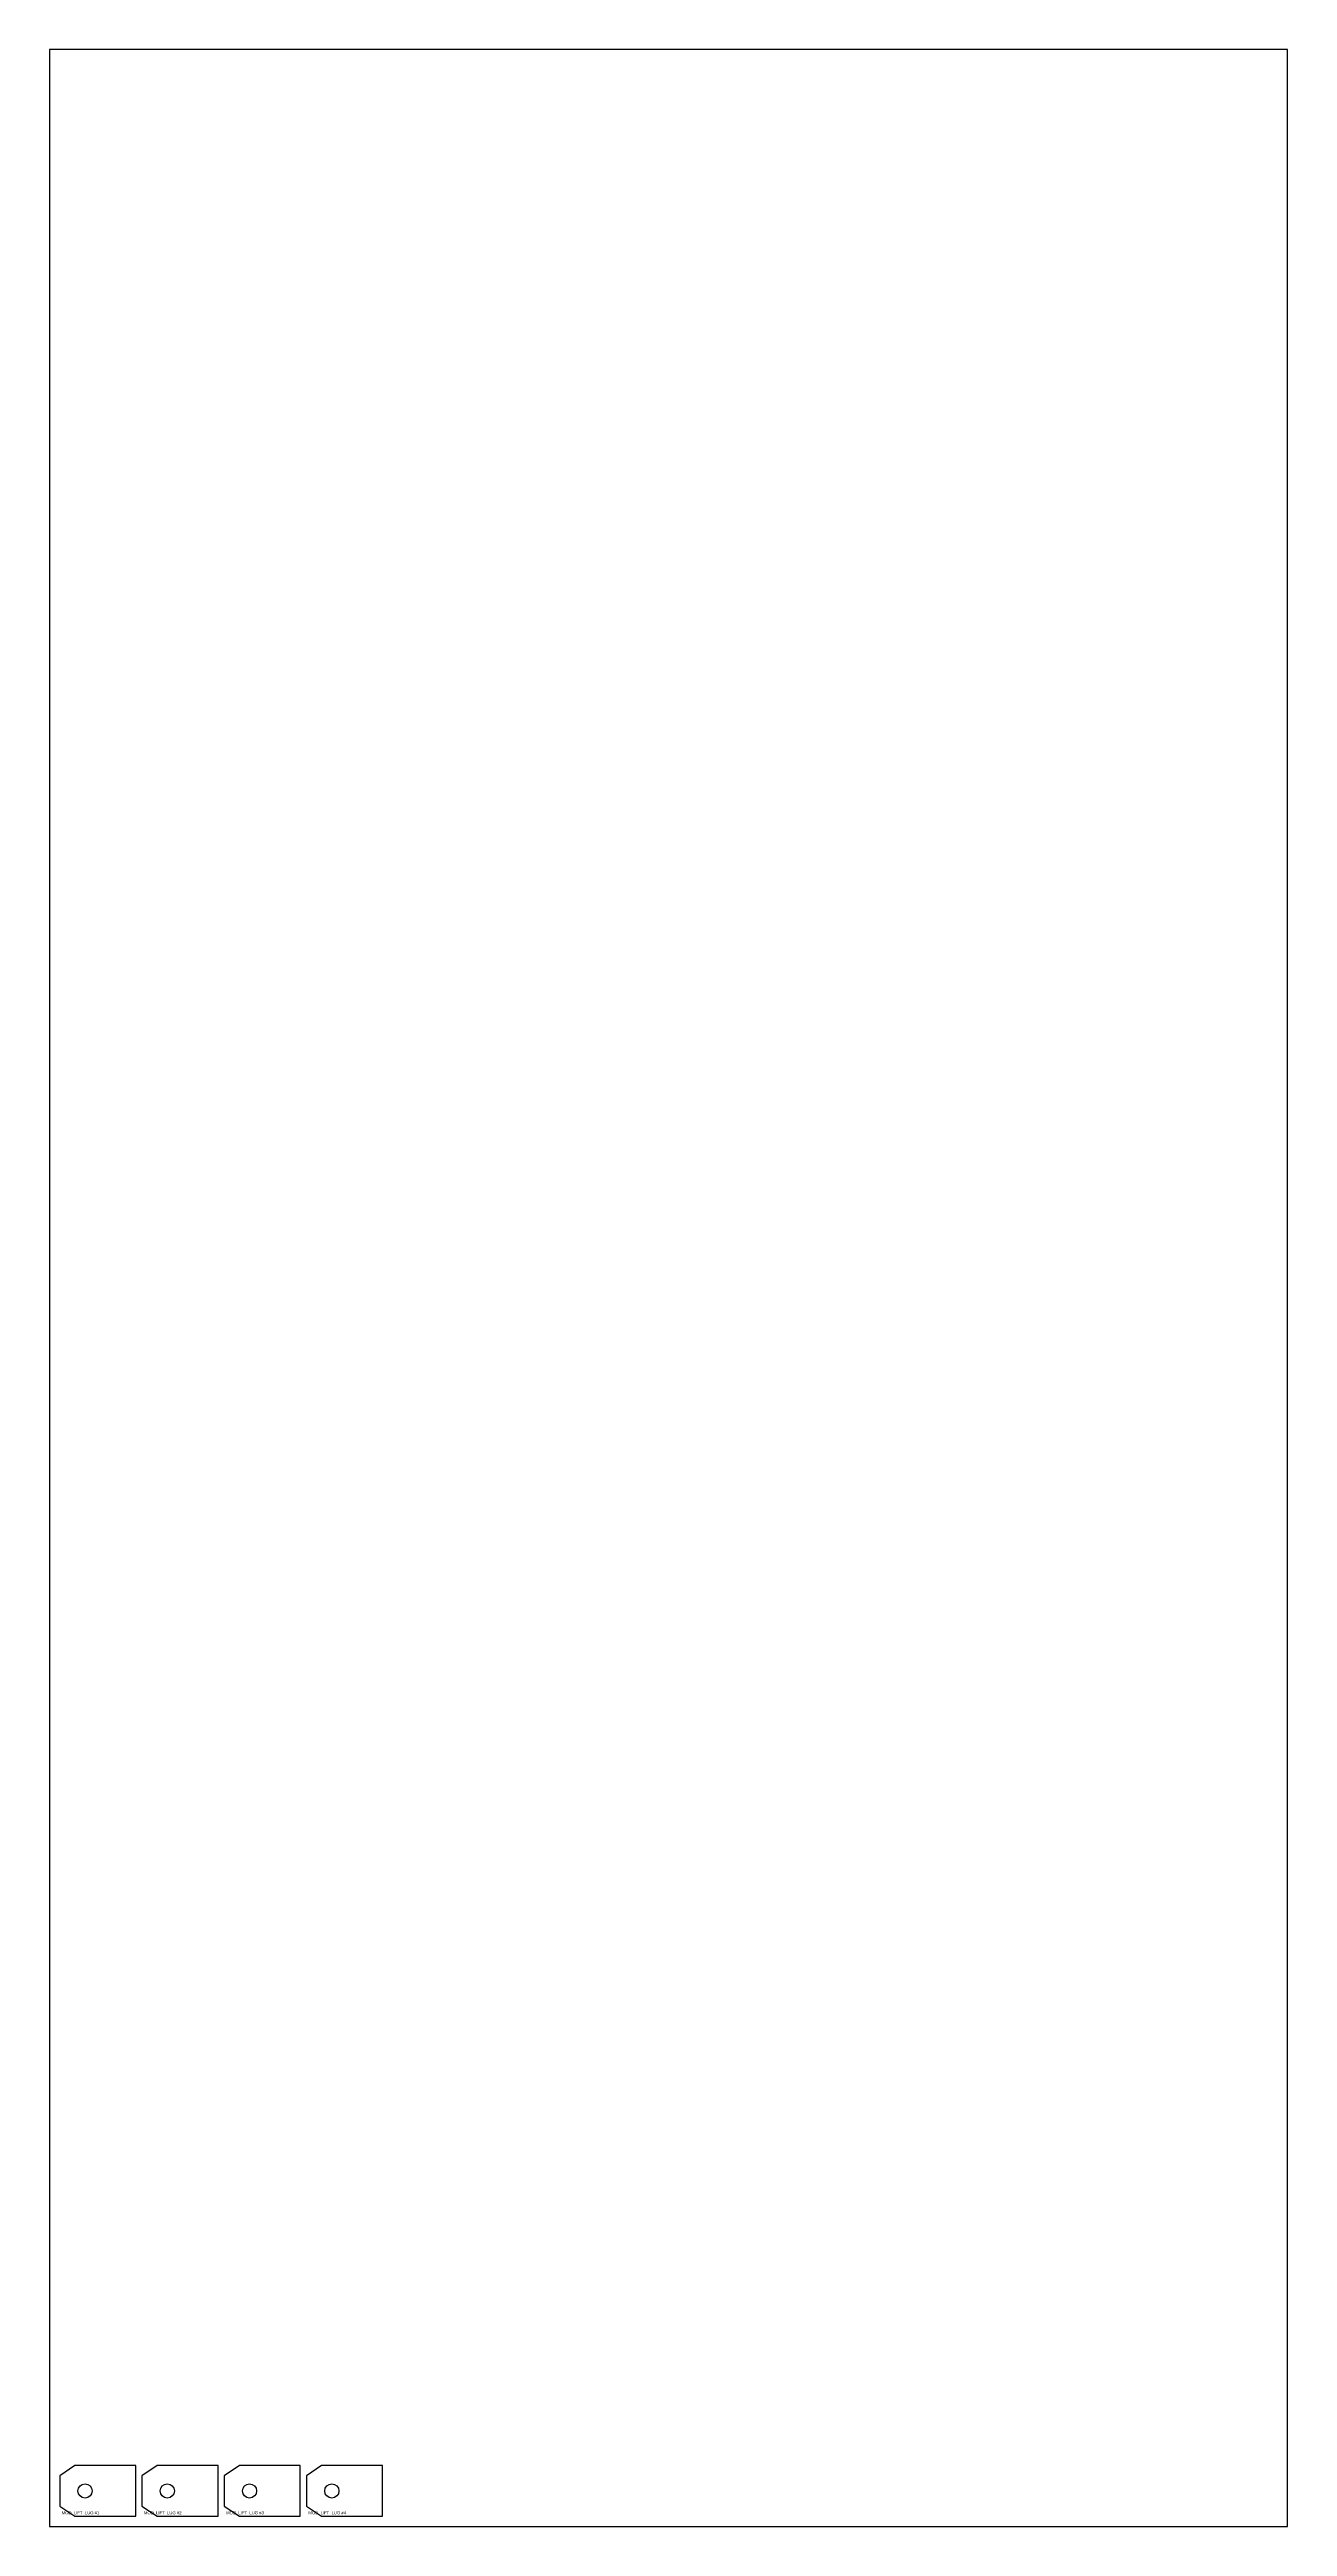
# Model space of a CAD drawing. Header units: millimetres. Extents: x 0 to 1219, y 0 to 2438.
import ezdxf

# ---------------------------------------------------------------- set-up
doc = ezdxf.new("R2010")
doc.units = ezdxf.units.MM
for name, color, linetype in [('CUT_HOLES', 7, 'Continuous'), ('CUT_OUTER', 7, 'Continuous'), ('PART_MARK_NO_CUT', 7, 'Continuous'), ('STOCK_NO_CUT', 7, 'Continuous')]:
    doc.layers.add(name, color=color, linetype=linetype)

msp = doc.modelspace()

# ---------------------------------------------------------------- linework, layer by layer
at = {"layer": 'CUT_HOLES'}
for centre in [(35, 35), (116, 35), (197, 35), (278, 35)]:
    msp.add_circle(centre, 7, dxfattribs=at)
at = {"layer": 'CUT_OUTER'}
for points in [[(85, 10), (85, 60), (25, 60), (10, 50), (10, 20), (25, 10)], [(166, 10), (166, 60), (106, 60), (91, 50), (91, 20), (106, 10)], [(247, 10), (247, 60), (187, 60), (172, 50), (172, 20), (187, 10)], [(328, 10), (328, 60), (268, 60), (253, 50), (253, 20), (268, 10)]]:
    msp.add_lwpolyline(points, close=True, dxfattribs=at)
at = {"layer": 'STOCK_NO_CUT'}
msp.add_lwpolyline([(0, 0), (1219.2, 0), (1219.2, 2438.4), (0, 2438.4)], close=True, dxfattribs=at)

# ---------------------------------------------------------------- texts
at = {"layer": 'PART_MARK_NO_CUT'}
for s, p in [('MOD_LIFT_LUG #1', (12, 12)), ('MOD_LIFT_LUG #2', (93, 12)), ('MOD_LIFT_LUG #3', (174, 12)), ('MOD_LIFT_LUG #4', (255, 12))]:
    msp.add_text(s, height=3, dxfattribs=at).set_placement(p)

doc.saveas('drawing.dxf')
